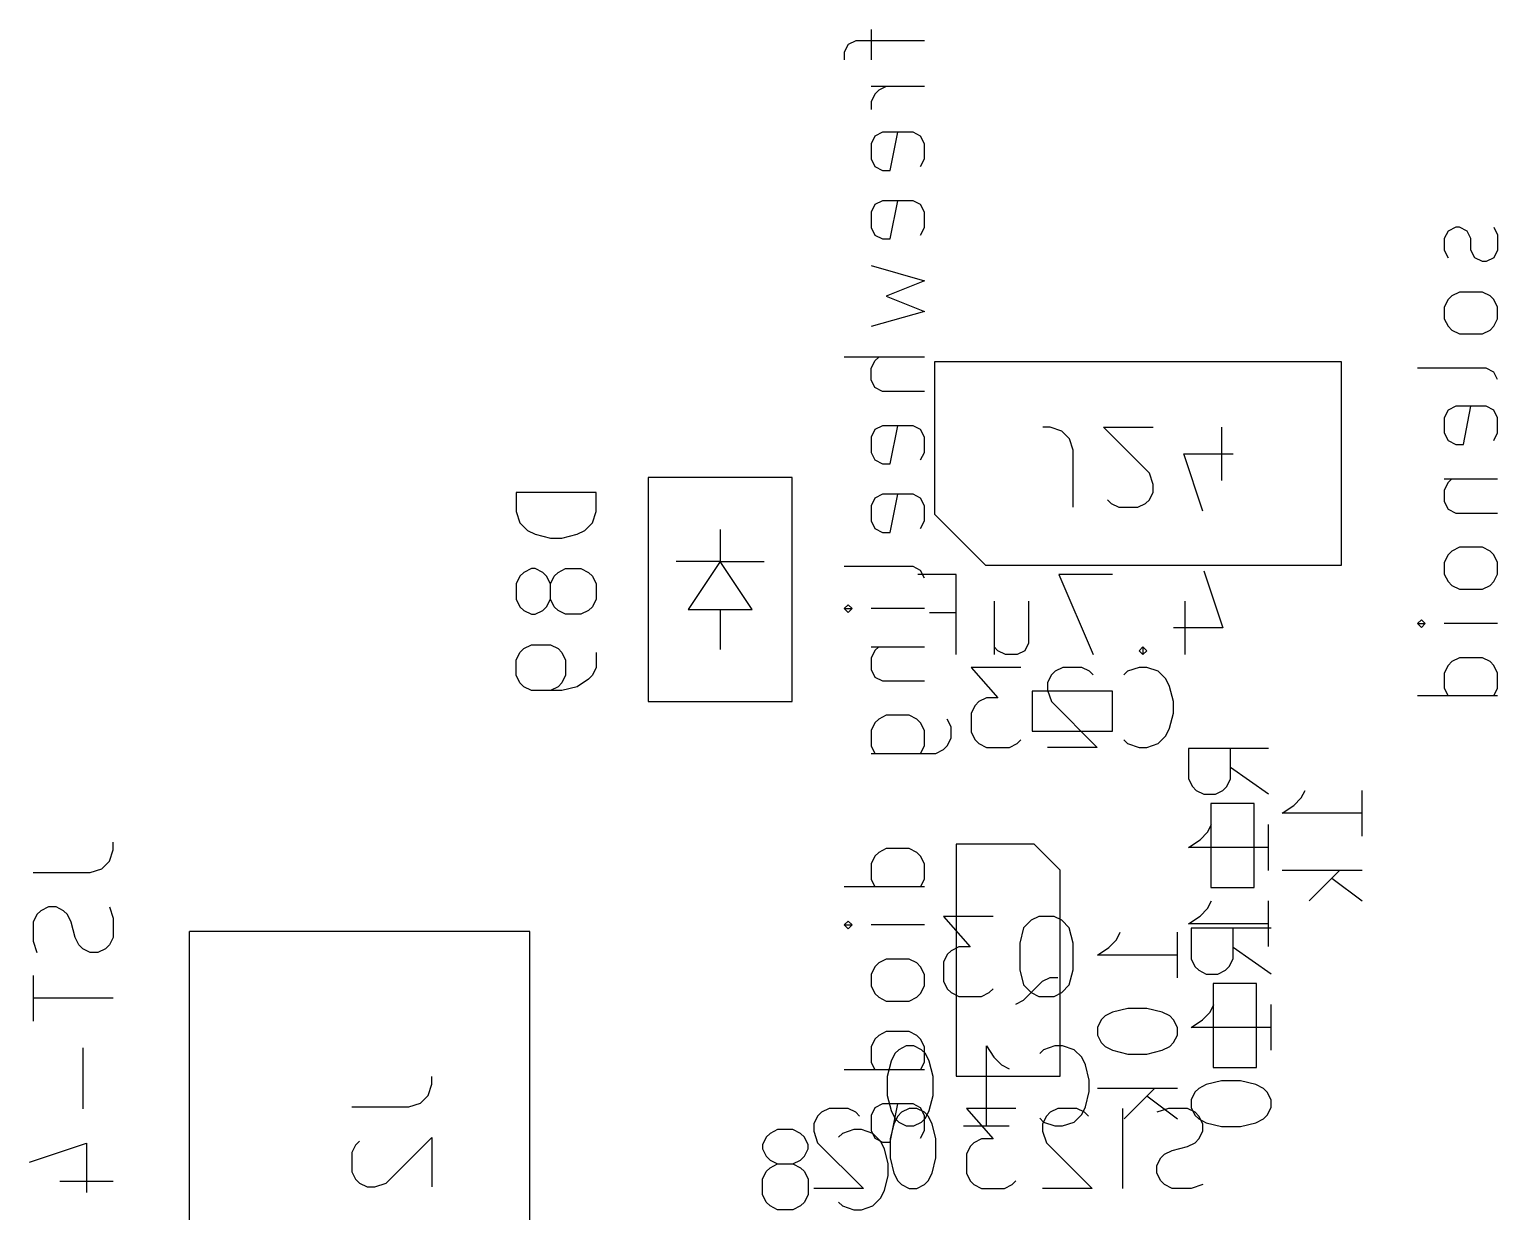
# Model space of a CAD drawing. Extents: x -23 to 352, y -104 to 38.
# Drawn here: x 227.37 to 245.71, y 23.03 to 37.8 of the extents above; entities that cross this region are included whole.
import ezdxf

# ---------------------------------------------------------------- set-up
doc = ezdxf.new("R2010")
doc.units = 0
doc.layers.add('BLACK', color=7, linetype='CONTINUOUS')

msp = doc.modelspace()

# ---------------------------------------------------------------- linework, layer by layer
at = {"layer": 'BLACK', "linetype": 'CONTINUOUS'}
for p, q in [((237.886, 37.8), (237.886, 37.419)), ((237.6, 37.6095), (237.552, 37.5143)), ((237.695, 37.6571), (237.6, 37.6095)), ((238.552, 37.6571), (237.695, 37.6571)), ((237.552, 37.5143), (237.552, 37.419)), ((238.552, 37.0857), (237.886, 37.0857)), ((238.076, 37.0857), (237.981, 37.0381)), ((237.933, 36.9905), (237.886, 36.8952)), ((237.886, 36.8952), (237.886, 36.8)), ((237.981, 37.0381), (237.933, 36.9905)), ((238.029, 36.5143), (237.933, 36.4667)), ((238.41, 36.5143), (238.029, 36.5143)), ((238.124, 36.0381), (238.219, 36.5143)), ((238.505, 36.4667), (238.41, 36.5143)), ((237.933, 36.4667), (237.886, 36.3714)), ((237.886, 36.3714), (237.886, 36.181)), ((238.552, 36.3714), (238.505, 36.4667)), ((238.552, 36.181), (238.552, 36.3714)), ((237.886, 36.181), (237.933, 36.0857)), ((238.505, 36.0857), (238.552, 36.181)), ((237.933, 36.0857), (238.029, 36.0381)), ((238.029, 36.0381), (238.124, 36.0381)), ((237.933, 35.6095), (237.886, 35.5143)), ((238.029, 35.6571), (237.933, 35.6095)), ((238.41, 35.6571), (238.029, 35.6571)), ((238.124, 35.181), (238.219, 35.6571)), ((238.505, 35.6095), (238.41, 35.6571)), ((238.552, 35.5143), (238.505, 35.6095)), ((237.886, 35.5143), (237.886, 35.3238)), ((238.552, 35.3238), (238.552, 35.5143)), ((237.886, 35.3238), (237.933, 35.2286)), ((237.933, 35.2286), (238.029, 35.181)), ((238.505, 35.2286), (238.552, 35.3238)), ((245.093, 35.2798), (245.046, 35.1845)), ((245.189, 35.3274), (245.093, 35.2798)), ((245.236, 35.3274), (245.189, 35.3274)), ((245.331, 35.2798), (245.236, 35.3274)), ((245.379, 35.1845), (245.331, 35.2798)), ((245.665, 35.3274), (245.712, 35.2321)), ((245.712, 35.2321), (245.712, 35.0417)), ((238.029, 35.181), (238.124, 35.181)), ((245.046, 35.1845), (245.046, 35.0417)), ((245.046, 35.0417), (245.093, 34.9464)), ((245.379, 35.0417), (245.379, 35.1845)), ((245.427, 34.9464), (245.379, 35.0417)), ((245.712, 35.0417), (245.665, 34.9464)), ((237.886, 34.8476), (238.552, 34.6571)), ((245.522, 34.8988), (245.427, 34.9464)), ((245.57, 34.8988), (245.522, 34.8988)), ((245.665, 34.9464), (245.57, 34.8988)), ((238.552, 34.6571), (238.076, 34.4667)), ((245.236, 34.5179), (245.141, 34.4702)), ((245.522, 34.5179), (245.236, 34.5179)), ((245.617, 34.4702), (245.522, 34.5179)), ((238.076, 34.4667), (238.552, 34.2762)), ((245.093, 34.4226), (245.046, 34.3274)), ((245.046, 34.3274), (245.046, 34.1845)), ((245.141, 34.4702), (245.093, 34.4226)), ((245.665, 34.4226), (245.617, 34.4702)), ((245.712, 34.3274), (245.665, 34.4226)), ((245.712, 34.1845), (245.712, 34.3274)), ((238.552, 34.2762), (237.886, 34.0857)), ((245.046, 34.1845), (245.093, 34.0893)), ((245.665, 34.0893), (245.712, 34.1845)), ((245.093, 34.0893), (245.141, 34.0417)), ((245.141, 34.0417), (245.236, 33.994)), ((245.236, 33.994), (245.522, 33.994)), ((245.522, 33.994), (245.617, 34.0417)), ((245.617, 34.0417), (245.665, 34.0893)), ((238.552, 33.7048), (237.552, 33.7048)), ((237.886, 33.5619), (237.933, 33.6571)), ((237.886, 33.419), (237.886, 33.5619)), ((237.933, 33.6571), (237.981, 33.7048)), ((243.76, 33.645), (238.68, 33.645)), ((238.68, 33.645), (238.68, 31.74)), ((243.76, 31.105), (243.76, 33.645)), ((245.57, 33.5655), (244.712, 33.5655)), ((245.665, 33.5179), (245.57, 33.5655)), ((237.933, 33.3238), (237.886, 33.419)), ((245.712, 33.4226), (245.665, 33.5179)), ((238.029, 33.2762), (237.933, 33.3238)), ((238.552, 33.2762), (238.029, 33.2762)), ((245.093, 33.0417), (245.046, 32.9464)), ((245.189, 33.0893), (245.093, 33.0417)), ((245.57, 33.0893), (245.189, 33.0893)), ((245.284, 32.6131), (245.379, 33.0893)), ((245.665, 33.0417), (245.57, 33.0893)), ((245.712, 32.9464), (245.665, 33.0417)), ((238.029, 32.8476), (237.933, 32.8)), ((238.41, 32.8476), (238.029, 32.8476)), ((238.124, 32.3714), (238.219, 32.8476)), ((238.505, 32.8), (238.41, 32.8476)), ((240.125, 32.8274), (240.03, 32.8274)), ((240.268, 32.7798), (240.125, 32.8274)), ((241.363, 32.256), (240.791, 32.8274)), ((240.791, 32.8274), (241.41, 32.8274)), ((242.268, 32.1607), (242.268, 32.8274)), ((245.046, 32.9464), (245.046, 32.756)), ((245.712, 32.756), (245.712, 32.9464)), ((237.933, 32.8), (237.886, 32.7048)), ((237.886, 32.7048), (237.886, 32.5143)), ((238.552, 32.7048), (238.505, 32.8)), ((238.552, 32.5143), (238.552, 32.7048)), ((240.363, 32.6845), (240.268, 32.7798)), ((240.41, 32.5417), (240.363, 32.6845)), ((245.046, 32.756), (245.093, 32.6607)), ((245.093, 32.6607), (245.189, 32.6131)), ((245.665, 32.6607), (245.712, 32.756)), ((237.886, 32.5143), (237.933, 32.419)), ((238.505, 32.419), (238.552, 32.5143)), ((240.41, 31.8274), (240.41, 32.5417)), ((242.03, 31.7798), (241.791, 32.494)), ((241.791, 32.494), (242.41, 32.494)), ((245.189, 32.6131), (245.284, 32.6131)), ((237.933, 32.419), (238.029, 32.3714)), ((238.029, 32.3714), (238.124, 32.3714)), ((235.1, 32.2), (235.1, 29.4)), ((236.9, 32.2), (235.1, 32.2)), ((236.9, 29.4), (236.9, 32.2)), ((241.41, 32.1131), (241.363, 32.256)), ((241.41, 32.0179), (241.41, 32.1131)), ((245.046, 32.1845), (245.712, 32.1845)), ((245.093, 32.1369), (245.046, 32.0417)), ((245.141, 32.1845), (245.093, 32.1369)), ((234.452, 32.0143), (233.452, 32.0143)), ((233.452, 32.0143), (233.452, 31.7762)), ((234.452, 31.7762), (234.452, 32.0143)), ((237.933, 31.9429), (237.886, 31.8476)), ((238.029, 31.9905), (237.933, 31.9429)), ((238.41, 31.9905), (238.029, 31.9905)), ((238.124, 31.5143), (238.219, 31.9905)), ((238.505, 31.9429), (238.41, 31.9905)), ((238.552, 31.8476), (238.505, 31.9429)), ((240.839, 31.9226), (240.887, 31.875)), ((241.315, 31.875), (241.363, 31.9226)), ((241.363, 31.9226), (241.41, 32.0179)), ((245.046, 32.0417), (245.046, 31.8988)), ((233.452, 31.7762), (233.5, 31.6333)), ((234.405, 31.6333), (234.452, 31.7762)), ((237.886, 31.8476), (237.886, 31.6571)), ((238.552, 31.6571), (238.552, 31.8476)), ((238.68, 31.74), (239.315, 31.105)), ((240.887, 31.875), (240.982, 31.8274)), ((240.982, 31.8274), (241.22, 31.8274)), ((241.22, 31.8274), (241.315, 31.875)), ((245.046, 31.8988), (245.093, 31.8036)), ((245.093, 31.8036), (245.189, 31.756)), ((245.189, 31.756), (245.712, 31.756)), ((233.5, 31.6333), (233.595, 31.5381)), ((234.31, 31.5381), (234.405, 31.6333)), ((236, 31.55), (236, 31.15)), ((237.886, 31.6571), (237.933, 31.5619)), ((237.933, 31.5619), (238.029, 31.5143)), ((238.505, 31.5619), (238.552, 31.6571)), ((233.595, 31.5381), (233.69, 31.4905)), ((233.69, 31.4905), (233.881, 31.4429)), ((233.881, 31.4429), (234.024, 31.4429)), ((234.024, 31.4429), (234.214, 31.4905)), ((234.214, 31.4905), (234.31, 31.5381)), ((238.029, 31.5143), (238.124, 31.5143)), ((245.093, 31.2321), (245.046, 31.1369)), ((245.141, 31.2798), (245.093, 31.2321)), ((245.236, 31.3274), (245.141, 31.2798)), ((245.522, 31.3274), (245.236, 31.3274)), ((245.617, 31.2798), (245.522, 31.3274)), ((245.665, 31.2321), (245.617, 31.2798)), ((245.712, 31.1369), (245.665, 31.2321)), ((233.548, 31.0143), (233.5, 30.9667)), ((233.643, 31.0619), (233.548, 31.0143)), ((233.69, 31.0619), (233.643, 31.0619)), ((233.786, 31.0143), (233.69, 31.0619)), ((233.833, 30.9667), (233.786, 31.0143)), ((233.929, 30.9667), (233.976, 31.0143)), ((233.976, 31.0143), (234.071, 31.0619)), ((234.071, 31.0619), (234.262, 31.0619)), ((234.262, 31.0619), (234.357, 31.0143)), ((234.357, 31.0143), (234.405, 30.9667)), ((236, 31.15), (235.45, 31.15)), ((236, 31.15), (235.6, 30.55)), ((236.4, 30.55), (236, 31.15)), ((236, 31.15), (236.55, 31.15)), ((238.41, 31.0857), (237.552, 31.0857)), ((238.505, 31.0381), (238.41, 31.0857)), ((238.552, 30.9429), (238.505, 31.0381)), ((239.315, 31.105), (243.76, 31.105)), ((242.043, 31.0352), (242.281, 30.321)), ((245.046, 31.1369), (245.046, 30.994)), ((245.046, 30.994), (245.093, 30.8988)), ((245.665, 30.8988), (245.712, 30.994)), ((245.712, 30.994), (245.712, 31.1369)), ((233.5, 30.9667), (233.452, 30.8714)), ((233.452, 30.8714), (233.452, 30.681)), ((233.881, 30.8714), (233.833, 30.9667)), ((233.881, 30.8714), (233.929, 30.9667)), ((233.881, 30.681), (233.881, 30.8714)), ((234.405, 30.9667), (234.452, 30.8714)), ((234.452, 30.8714), (234.452, 30.681)), ((238.948, 30.9876), (238.471, 30.9876)), ((238.948, 29.9876), (238.948, 30.9876)), ((240.9, 30.9876), (240.233, 30.9876)), ((240.233, 30.9876), (240.662, 29.9876)), ((245.093, 30.8988), (245.141, 30.8512)), ((245.141, 30.8512), (245.236, 30.8036)), ((245.522, 30.8036), (245.617, 30.8512)), ((245.617, 30.8512), (245.665, 30.8988)), ((233.452, 30.681), (233.5, 30.5857)), ((233.833, 30.5857), (233.881, 30.681)), ((233.929, 30.5857), (233.881, 30.681)), ((234.452, 30.681), (234.405, 30.5857)), ((239.424, 30.6543), (239.424, 29.9876)), ((239.852, 30.6543), (239.852, 30.1305)), ((241.805, 30.6543), (241.805, 29.9876)), ((245.236, 30.8036), (245.522, 30.8036)), ((233.5, 30.5857), (233.548, 30.5381)), ((233.548, 30.5381), (233.643, 30.4905)), ((233.643, 30.4905), (233.69, 30.4905)), ((233.69, 30.4905), (233.786, 30.5381)), ((233.786, 30.5381), (233.833, 30.5857)), ((233.976, 30.5381), (233.929, 30.5857)), ((234.071, 30.4905), (233.976, 30.5381)), ((234.262, 30.4905), (234.071, 30.4905)), ((234.357, 30.5381), (234.262, 30.4905)), ((234.405, 30.5857), (234.357, 30.5381)), ((235.6, 30.55), (236.4, 30.55)), ((236, 30.55), (236, 30.05)), ((237.552, 30.5619), (237.6, 30.6095)), ((237.6, 30.5143), (237.552, 30.5619)), ((237.552, 30.5619), (237.648, 30.5619)), ((237.6, 30.6095), (237.648, 30.5619)), ((237.648, 30.5619), (237.6, 30.5143)), ((238.552, 30.5619), (237.886, 30.5619)), ((238.614, 30.5114), (238.948, 30.5114)), ((242.281, 30.321), (241.662, 30.321)), ((244.712, 30.375), (244.76, 30.4226)), ((244.76, 30.3274), (244.712, 30.375)), ((244.712, 30.375), (244.808, 30.375)), ((244.76, 30.4226), (244.808, 30.375)), ((244.808, 30.375), (244.76, 30.3274)), ((245.712, 30.375), (245.046, 30.375)), ((233.548, 30.0619), (233.643, 30.1095)), ((233.643, 30.1095), (233.881, 30.1095)), ((233.881, 30.1095), (233.976, 30.0619)), ((237.886, 30.0857), (238.552, 30.0857)), ((237.981, 30.0857), (237.933, 30.0381)), ((239.471, 30.0352), (239.424, 30.0829)), ((239.852, 30.1305), (239.805, 30.0352)), ((241.281, 30.0829), (241.233, 30.0352)), ((241.329, 30.0352), (241.281, 30.0829)), ((241.281, 30.0829), (241.281, 29.9876)), ((233.452, 29.919), (233.5, 30.0143)), ((233.452, 29.7286), (233.452, 29.919)), ((233.5, 30.0143), (233.548, 30.0619)), ((233.976, 30.0619), (234.024, 30.0143)), ((234.024, 30.0143), (234.071, 29.919)), ((234.071, 29.919), (234.071, 29.7286)), ((234.452, 30.0143), (234.452, 29.8238)), ((237.933, 30.0381), (237.886, 29.9429)), ((237.886, 29.9429), (237.886, 29.8)), ((239.567, 29.9876), (239.471, 30.0352)), ((239.71, 29.9876), (239.567, 29.9876)), ((239.805, 30.0352), (239.71, 29.9876)), ((241.233, 30.0352), (241.281, 29.9876)), ((241.281, 29.9876), (241.329, 30.0352)), ((245.141, 29.8988), (245.093, 29.8512)), ((245.236, 29.9464), (245.141, 29.8988)), ((245.522, 29.9464), (245.236, 29.9464)), ((245.617, 29.8988), (245.522, 29.9464)), ((245.665, 29.8512), (245.617, 29.8988)), ((233.5, 29.6333), (233.452, 29.7286)), ((234.071, 29.7286), (234.024, 29.6333)), ((234.405, 29.7286), (234.357, 29.681)), ((234.452, 29.8238), (234.405, 29.7286)), ((237.886, 29.8), (237.933, 29.7048)), ((239.757, 29.8276), (239.138, 29.8276)), ((239.138, 29.8276), (239.471, 29.4467)), ((240.138, 29.7324), (240.09, 29.6371)), ((240.186, 29.78), (240.138, 29.7324)), ((240.281, 29.8276), (240.186, 29.78)), ((240.519, 29.8276), (240.281, 29.8276)), ((240.614, 29.78), (240.519, 29.8276)), ((240.662, 29.7324), (240.614, 29.78)), ((241.09, 29.78), (241.043, 29.7324)), ((241.233, 29.8276), (241.09, 29.78)), ((241.329, 29.8276), (241.233, 29.8276)), ((241.471, 29.78), (241.329, 29.8276)), ((241.567, 29.6848), (241.471, 29.78)), ((245.093, 29.8512), (245.046, 29.756)), ((245.046, 29.756), (245.046, 29.5655)), ((245.712, 29.756), (245.665, 29.8512)), ((245.712, 29.5655), (245.712, 29.756)), ((233.548, 29.5857), (233.5, 29.6333)), ((233.643, 29.5381), (233.548, 29.5857)), ((234.024, 29.5381), (233.643, 29.5381)), ((233.976, 29.5857), (233.881, 29.5381)), ((234.024, 29.6333), (233.976, 29.5857)), ((234.214, 29.5857), (234.024, 29.5381)), ((234.357, 29.681), (234.214, 29.5857)), ((237.933, 29.7048), (238.029, 29.6571)), ((238.029, 29.6571), (238.552, 29.6571)), ((239.9, 29.53), (239.9, 29.03)), ((240.9, 29.53), (239.9, 29.53)), ((240.09, 29.6371), (240.09, 29.5419)), ((240.09, 29.5419), (240.138, 29.399)), ((240.9, 29.03), (240.9, 29.53)), ((241.614, 29.5895), (241.567, 29.6848)), ((241.662, 29.399), (241.614, 29.5895)), ((245.046, 29.5655), (245.093, 29.4702)), ((245.665, 29.4702), (245.712, 29.5655)), ((235.1, 29.4), (236.9, 29.4)), ((239.186, 29.3514), (239.138, 29.2562)), ((239.233, 29.399), (239.186, 29.3514)), ((239.329, 29.4467), (239.233, 29.399)), ((239.471, 29.4467), (239.329, 29.4467)), ((240.138, 29.399), (240.71, 28.8276)), ((241.662, 29.2562), (241.662, 29.399)), ((245.712, 29.4702), (244.712, 29.4702)), ((237.981, 29.181), (237.933, 29.1333)), ((238.076, 29.2286), (237.981, 29.181)), ((238.362, 29.2286), (238.076, 29.2286)), ((238.457, 29.181), (238.362, 29.2286)), ((238.505, 29.1333), (238.457, 29.181)), ((238.886, 29.0857), (238.838, 29.181)), ((239.138, 29.2562), (239.138, 29.0181)), ((241.614, 29.0657), (241.662, 29.2562)), ((237.933, 29.1333), (237.886, 29.0381)), ((237.886, 29.0381), (237.886, 28.8476)), ((238.552, 29.0381), (238.505, 29.1333)), ((238.552, 28.8476), (238.552, 29.0381)), ((238.886, 28.9429), (238.886, 29.0857)), ((239.138, 29.0181), (239.186, 28.9229)), ((239.9, 29.03), (240.9, 29.03)), ((241.567, 28.9705), (241.614, 29.0657)), ((237.886, 28.8476), (237.933, 28.7524)), ((238.505, 28.7524), (238.552, 28.8476)), ((238.695, 28.7524), (238.79, 28.8)), ((238.79, 28.8), (238.838, 28.8476)), ((238.838, 28.8476), (238.886, 28.9429)), ((239.186, 28.9229), (239.233, 28.8752)), ((239.233, 28.8752), (239.329, 28.8276)), ((239.329, 28.8276), (239.614, 28.8276)), ((239.614, 28.8276), (239.71, 28.8752)), ((239.71, 28.8752), (239.757, 28.9229)), ((240.71, 28.8276), (240.09, 28.8276)), ((241.043, 28.9229), (241.09, 28.8752)), ((241.09, 28.8752), (241.233, 28.8276)), ((241.233, 28.8276), (241.329, 28.8276)), ((241.329, 28.8276), (241.471, 28.8752)), ((241.471, 28.8752), (241.567, 28.9705)), ((242.852, 28.8143), (241.852, 28.8143)), ((241.852, 28.8143), (241.852, 28.4333)), ((242.376, 28.4333), (242.376, 28.8143)), ((237.886, 28.7524), (238.695, 28.7524)), ((241.852, 28.4333), (241.9, 28.3381)), ((242.329, 28.3381), (242.376, 28.4333)), ((242.852, 28.2429), (242.376, 28.5762)), ((241.9, 28.3381), (241.948, 28.2905)), ((241.948, 28.2905), (242.043, 28.2429)), ((242.043, 28.2429), (242.186, 28.2429)), ((242.186, 28.2429), (242.281, 28.2905)), ((242.281, 28.2905), (242.329, 28.3381)), ((243.26, 28.1952), (243.308, 28.2905)), ((244.022, 27.719), (244.022, 28.2905)), ((242.67, 28.125), (242.13, 28.125)), ((242.13, 28.125), (242.13, 27.075)), ((242.67, 27.075), (242.67, 28.125)), ((243.022, 28.0048), (243.165, 28.1)), ((243.165, 28.1), (243.26, 28.1952)), ((244.022, 28.0048), (243.022, 28.0048)), ((241.995, 27.6714), (242.09, 27.7667)), ((242.09, 27.7667), (242.138, 27.8619)), ((242.852, 27.2905), (242.852, 27.8619)), ((228.373, 27.406), (228.42, 27.5488)), ((228.42, 27.5488), (228.42, 27.644)), ((237.981, 27.5143), (237.933, 27.4667)), ((238.076, 27.5619), (237.981, 27.5143)), ((238.362, 27.5619), (238.076, 27.5619)), ((238.457, 27.5143), (238.362, 27.5619)), ((238.505, 27.4667), (238.457, 27.5143)), ((238.95, 27.6179), (238.95, 24.7179)), ((239.925, 27.6179), (238.95, 27.6179)), ((240.25, 27.2929), (239.925, 27.6179)), ((241.852, 27.5762), (241.995, 27.6714)), ((242.852, 27.5762), (241.852, 27.5762)), ((228.277, 27.3107), (228.373, 27.406)), ((237.933, 27.4667), (237.886, 27.3714)), ((237.886, 27.3714), (237.886, 27.181)), ((238.552, 27.3714), (238.505, 27.4667)), ((238.552, 27.181), (238.552, 27.3714)), ((227.42, 27.2631), (228.134, 27.2631)), ((228.134, 27.2631), (228.277, 27.3107)), ((237.886, 27.181), (237.933, 27.0857)), ((238.505, 27.0857), (238.552, 27.181)), ((240.25, 24.7179), (240.25, 27.2929)), ((244.022, 27.2905), (243.022, 27.2905)), ((243.356, 26.9095), (243.737, 27.2905)), ((243.641, 27.1952), (244.022, 26.9095)), ((238.552, 27.0857), (237.552, 27.0857)), ((242.13, 27.075), (242.67, 27.075)), ((227.515, 26.7869), (227.468, 26.7393)), ((227.611, 26.8345), (227.515, 26.7869)), ((227.706, 26.8345), (227.611, 26.8345)), ((227.801, 26.7869), (227.706, 26.8345)), ((227.849, 26.7393), (227.801, 26.7869)), ((228.373, 26.8345), (228.42, 26.6917)), ((241.995, 26.719), (242.09, 26.8143)), ((242.09, 26.8143), (242.138, 26.9095)), ((242.852, 26.3381), (242.852, 26.9095)), ((227.468, 26.7393), (227.42, 26.644)), ((227.42, 26.644), (227.42, 26.406)), ((227.896, 26.644), (227.849, 26.7393)), ((227.944, 26.4536), (227.896, 26.644)), ((228.42, 26.6917), (228.42, 26.4536)), ((237.552, 26.6095), (237.6, 26.6571)), ((237.6, 26.5619), (237.552, 26.6095)), ((237.552, 26.6095), (237.648, 26.6095)), ((237.6, 26.6571), (237.648, 26.6095)), ((237.648, 26.6095), (237.6, 26.5619)), ((238.552, 26.6095), (237.886, 26.6095)), ((239.41, 26.7155), (238.79, 26.7155)), ((238.79, 26.7155), (239.124, 26.3346)), ((239.886, 26.6679), (239.79, 26.5727)), ((239.981, 26.7155), (239.886, 26.6679)), ((240.171, 26.7155), (239.981, 26.7155)), ((240.267, 26.6679), (240.171, 26.7155)), ((240.362, 26.5727), (240.267, 26.6679)), ((241.852, 26.6238), (241.995, 26.719)), ((242.852, 26.6238), (241.852, 26.6238)), ((227.992, 26.3583), (227.944, 26.4536)), ((228.42, 26.4536), (228.373, 26.3583)), ((229.373, 20.525), (229.373, 26.525)), ((233.623, 26.525), (229.373, 26.525)), ((233.623, 20.525), (233.623, 26.525)), ((239.79, 26.5727), (239.743, 26.3822)), ((240.41, 26.3822), (240.362, 26.5727)), ((240.856, 26.3282), (240.951, 26.4235)), ((240.951, 26.4235), (240.999, 26.5187)), ((241.713, 25.9473), (241.713, 26.5187)), ((242.883, 26.5663), (241.883, 26.5663)), ((241.883, 26.5663), (241.883, 26.1854)), ((242.407, 26.1854), (242.407, 26.5663)), ((227.42, 26.406), (227.468, 26.2631)), ((228.039, 26.3107), (227.992, 26.3583)), ((228.134, 26.2631), (228.039, 26.3107)), ((228.23, 26.2631), (228.134, 26.2631)), ((228.325, 26.3107), (228.23, 26.2631)), ((228.373, 26.3583), (228.325, 26.3107)), ((238.838, 26.2393), (238.79, 26.1441)), ((238.886, 26.287), (238.838, 26.2393)), ((238.981, 26.3346), (238.886, 26.287)), ((239.124, 26.3346), (238.981, 26.3346)), ((239.743, 26.3822), (239.743, 26.0489)), ((240.41, 26.0489), (240.41, 26.3822)), ((240.713, 26.233), (240.856, 26.3282)), ((241.713, 26.233), (240.713, 26.233)), ((242.883, 25.9949), (242.407, 26.3282)), ((237.933, 26.0857), (237.886, 25.9905)), ((237.981, 26.1333), (237.933, 26.0857)), ((238.076, 26.181), (237.981, 26.1333)), ((238.362, 26.181), (238.076, 26.181)), ((238.457, 26.1333), (238.362, 26.181)), ((238.505, 26.0857), (238.457, 26.1333)), ((238.552, 25.9905), (238.505, 26.0857)), ((238.79, 26.1441), (238.79, 25.906)), ((239.743, 26.0489), (239.79, 25.8584)), ((240.362, 25.8584), (240.41, 26.0489)), ((241.883, 26.1854), (241.93, 26.0901)), ((241.93, 26.0901), (241.978, 26.0425)), ((241.978, 26.0425), (242.073, 25.9949)), ((242.216, 25.9949), (242.311, 26.0425)), ((242.311, 26.0425), (242.359, 26.0901)), ((242.359, 26.0901), (242.407, 26.1854)), ((227.42, 25.9774), (227.42, 25.406)), ((237.886, 25.9905), (237.886, 25.8476)), ((238.552, 25.8476), (238.552, 25.9905)), ((238.79, 25.906), (238.838, 25.8108)), ((239.79, 25.8584), (239.886, 25.7632)), ((239.886, 25.7632), (240.029, 25.906)), ((240.029, 25.906), (240.124, 25.9536)), ((240.124, 25.9536), (240.219, 25.9536)), ((240.267, 25.7632), (240.362, 25.8584)), ((242.073, 25.9949), (242.216, 25.9949)), ((242.16, 25.8771), (242.16, 24.8271)), ((242.7, 25.8771), (242.16, 25.8771)), ((242.7, 24.8271), (242.7, 25.8771)), ((228.42, 25.6917), (227.42, 25.6917)), ((237.886, 25.8476), (237.933, 25.7524)), ((237.933, 25.7524), (237.981, 25.7048)), ((237.981, 25.7048), (238.076, 25.6571)), ((238.362, 25.6571), (238.457, 25.7048)), ((238.457, 25.7048), (238.505, 25.7524)), ((238.505, 25.7524), (238.552, 25.8476)), ((238.838, 25.8108), (238.886, 25.7632)), ((238.886, 25.7632), (238.981, 25.7155)), ((238.981, 25.7155), (239.267, 25.7155)), ((239.267, 25.7155), (239.362, 25.7632)), ((239.362, 25.7632), (239.41, 25.8108)), ((239.79, 25.6679), (239.886, 25.7632)), ((239.886, 25.7632), (239.981, 25.7155)), ((239.981, 25.7155), (240.171, 25.7155)), ((240.171, 25.7155), (240.267, 25.7632)), ((238.076, 25.6571), (238.362, 25.6571)), ((239.695, 25.6203), (239.79, 25.6679)), ((240.903, 25.5187), (240.808, 25.4711)), ((241.094, 25.5663), (240.903, 25.5187)), ((241.332, 25.5663), (241.094, 25.5663)), ((241.522, 25.5187), (241.332, 25.5663)), ((241.618, 25.4711), (241.522, 25.5187)), ((242.026, 25.4235), (242.121, 25.5187)), ((242.121, 25.5187), (242.169, 25.614)), ((242.883, 25.0425), (242.883, 25.614)), ((240.76, 25.4235), (240.713, 25.3282)), ((240.713, 25.3282), (240.713, 25.233)), ((240.808, 25.4711), (240.76, 25.4235)), ((241.665, 25.4235), (241.618, 25.4711)), ((241.713, 25.3282), (241.665, 25.4235)), ((241.713, 25.233), (241.713, 25.3282)), ((241.883, 25.3282), (242.026, 25.4235)), ((242.883, 25.3282), (241.883, 25.3282)), ((237.933, 25.181), (237.886, 25.0857)), ((237.981, 25.2286), (237.933, 25.181)), ((238.076, 25.2762), (237.981, 25.2286)), ((238.362, 25.2762), (238.076, 25.2762)), ((238.457, 25.2286), (238.362, 25.2762)), ((238.505, 25.181), (238.457, 25.2286)), ((238.552, 25.0857), (238.505, 25.181)), ((240.713, 25.233), (240.76, 25.1378)), ((240.76, 25.1378), (240.808, 25.0901)), ((241.618, 25.0901), (241.665, 25.1378)), ((241.665, 25.1378), (241.713, 25.233)), ((228.039, 25.0726), (228.039, 24.3107)), ((237.886, 25.0857), (237.886, 24.8952)), ((238.183, 25.0024), (238.136, 24.9071)), ((238.231, 25.05), (238.183, 25.0024)), ((238.326, 25.0976), (238.231, 25.05)), ((238.421, 25.0976), (238.326, 25.0976)), ((238.517, 25.05), (238.421, 25.0976)), ((238.564, 25.0024), (238.517, 25.05)), ((238.552, 24.8952), (238.552, 25.0857)), ((238.612, 24.9071), (238.564, 25.0024)), ((239.326, 24.0976), (239.326, 25.0976)), ((239.326, 25.0976), (239.421, 24.9548)), ((239.421, 24.9548), (239.517, 24.8595)), ((240.04, 25.05), (239.993, 25.0024)), ((240.183, 25.0976), (240.04, 25.05)), ((240.279, 25.0976), (240.183, 25.0976)), ((240.421, 25.05), (240.279, 25.0976)), ((240.517, 24.9548), (240.421, 25.05)), ((240.564, 24.8595), (240.517, 24.9548)), ((240.808, 25.0901), (240.903, 25.0425)), ((240.903, 25.0425), (241.094, 24.9949)), ((241.094, 24.9949), (241.332, 24.9949)), ((241.332, 24.9949), (241.522, 25.0425)), ((241.522, 25.0425), (241.618, 25.0901)), ((238.552, 24.8), (237.552, 24.8)), ((237.886, 24.8952), (237.933, 24.8)), ((238.136, 24.9071), (238.088, 24.7167)), ((238.505, 24.8), (238.552, 24.8952)), ((238.66, 24.7167), (238.612, 24.9071)), ((239.517, 24.8595), (239.612, 24.8119)), ((240.612, 24.669), (240.564, 24.8595)), ((242.16, 24.8271), (242.7, 24.8271)), ((232.353, 24.4774), (232.4, 24.6202)), ((232.4, 24.6202), (232.4, 24.7155)), ((238.088, 24.7167), (238.088, 24.4786)), ((238.66, 24.4786), (238.66, 24.7167)), ((238.95, 24.7179), (240.25, 24.7179)), ((240.612, 24.5262), (240.612, 24.669)), ((242.073, 24.614), (241.978, 24.5663)), ((242.264, 24.6616), (242.073, 24.614)), ((242.502, 24.6616), (242.264, 24.6616)), ((242.692, 24.614), (242.502, 24.6616)), ((242.788, 24.5663), (242.692, 24.614)), ((232.257, 24.3821), (232.353, 24.4774)), ((238.088, 24.4786), (238.136, 24.2881)), ((238.612, 24.2881), (238.66, 24.4786)), ((240.564, 24.3357), (240.612, 24.5262)), ((241.713, 24.5663), (240.713, 24.5663)), ((241.046, 24.1854), (241.427, 24.5663)), ((241.332, 24.4711), (241.713, 24.1854)), ((241.93, 24.5187), (241.883, 24.4235)), ((241.883, 24.4235), (241.883, 24.3282)), ((241.978, 24.5663), (241.93, 24.5187)), ((242.835, 24.5187), (242.788, 24.5663)), ((242.883, 24.4235), (242.835, 24.5187)), ((242.883, 24.3282), (242.883, 24.4235)), ((231.4, 24.3345), (232.114, 24.3345)), ((232.114, 24.3345), (232.257, 24.3821)), ((237.219, 24.2203), (237.171, 24.1251)), ((237.267, 24.2679), (237.219, 24.2203)), ((237.362, 24.3155), (237.267, 24.2679)), ((237.6, 24.3155), (237.362, 24.3155)), ((237.695, 24.2679), (237.6, 24.3155)), ((237.743, 24.2203), (237.695, 24.2679)), ((237.933, 24.3238), (237.886, 24.2286)), ((237.886, 24.2286), (237.886, 24.0381)), ((238.029, 24.3714), (237.933, 24.3238)), ((238.41, 24.3714), (238.029, 24.3714)), ((238.124, 23.8952), (238.219, 24.3714)), ((238.136, 24.2881), (238.183, 24.1929)), ((238.219, 24.2203), (238.171, 24.1251)), ((238.267, 24.2679), (238.219, 24.2203)), ((238.362, 24.3155), (238.267, 24.2679)), ((238.457, 24.3155), (238.362, 24.3155)), ((238.505, 24.3238), (238.41, 24.3714)), ((238.552, 24.2679), (238.457, 24.3155)), ((238.552, 24.2286), (238.505, 24.3238)), ((238.6, 24.2203), (238.552, 24.2679)), ((238.552, 24.0381), (238.552, 24.2286)), ((238.564, 24.1929), (238.612, 24.2881)), ((238.648, 24.1251), (238.6, 24.2203)), ((239.695, 24.3155), (239.076, 24.3155)), ((239.076, 24.3155), (239.41, 23.9346)), ((240.076, 24.2203), (240.029, 24.1251)), ((240.124, 24.2679), (240.076, 24.2203)), ((240.219, 24.3155), (240.124, 24.2679)), ((240.457, 24.3155), (240.219, 24.3155)), ((240.421, 24.1452), (240.517, 24.2405)), ((240.552, 24.2679), (240.457, 24.3155)), ((240.517, 24.2405), (240.564, 24.3357)), ((240.6, 24.2203), (240.552, 24.2679)), ((241.029, 23.3155), (241.029, 24.3155)), ((241.6, 24.3155), (241.457, 24.2679)), ((241.838, 24.3155), (241.6, 24.3155)), ((241.933, 24.2679), (241.838, 24.3155)), ((241.883, 24.3282), (241.93, 24.233)), ((241.93, 24.233), (241.978, 24.1854)), ((241.981, 24.2203), (241.933, 24.2679)), ((242.029, 24.1251), (241.981, 24.2203)), ((242.788, 24.1854), (242.835, 24.233)), ((242.835, 24.233), (242.883, 24.3282)), ((236.719, 24.0506), (236.624, 24.003)), ((236.91, 24.0506), (236.719, 24.0506)), ((237.005, 24.003), (236.91, 24.0506)), ((237.171, 24.1251), (237.171, 24.0298)), ((237.171, 24.0298), (237.219, 23.887)), ((237.672, 24.0506), (237.529, 24.003)), ((237.767, 24.0506), (237.672, 24.0506)), ((237.91, 24.003), (237.767, 24.0506)), ((237.886, 24.0381), (237.933, 23.9429)), ((238.171, 24.1251), (238.124, 23.9346)), ((238.183, 24.1929), (238.231, 24.1452)), ((238.231, 24.1452), (238.326, 24.0976)), ((238.326, 24.0976), (238.421, 24.0976)), ((238.421, 24.0976), (238.517, 24.1452)), ((238.505, 23.9429), (238.552, 24.0381)), ((238.517, 24.1452), (238.564, 24.1929)), ((238.695, 23.9346), (238.648, 24.1251)), ((239.04, 24.0976), (239.612, 24.0976)), ((239.993, 24.1929), (240.04, 24.1452)), ((240.029, 24.1251), (240.029, 24.0298)), ((240.029, 24.0298), (240.076, 23.887)), ((240.04, 24.1452), (240.183, 24.0976)), ((240.183, 24.0976), (240.279, 24.0976)), ((240.279, 24.0976), (240.421, 24.1452)), ((241.978, 24.1854), (242.073, 24.1378)), ((241.981, 23.9346), (242.029, 24.0298)), ((242.029, 24.0298), (242.029, 24.1251)), ((242.073, 24.1378), (242.264, 24.0901)), ((242.264, 24.0901), (242.502, 24.0901)), ((242.502, 24.0901), (242.692, 24.1378)), ((242.692, 24.1378), (242.788, 24.1854)), ((227.373, 23.644), (228.087, 23.8821)), ((228.087, 23.8821), (228.087, 23.2631)), ((231.448, 23.8583), (231.4, 23.7631)), ((231.495, 23.906), (231.448, 23.8583)), ((231.829, 23.3821), (232.4, 23.9536)), ((232.4, 23.9536), (232.4, 23.3345)), ((236.576, 23.9554), (236.529, 23.8601)), ((236.529, 23.8601), (236.529, 23.8125)), ((236.624, 24.003), (236.576, 23.9554)), ((237.053, 23.9554), (237.005, 24.003)), ((237.1, 23.8601), (237.053, 23.9554)), ((237.1, 23.8125), (237.1, 23.8601)), ((237.219, 23.887), (237.79, 23.3155)), ((237.529, 24.003), (237.481, 23.9554)), ((238.005, 23.9078), (237.91, 24.003)), ((237.933, 23.9429), (238.029, 23.8952)), ((238.053, 23.8125), (238.005, 23.9078)), ((238.029, 23.8952), (238.124, 23.8952)), ((238.124, 23.9346), (238.124, 23.6965)), ((238.695, 23.6965), (238.695, 23.9346)), ((239.171, 23.887), (239.124, 23.8393)), ((239.267, 23.9346), (239.171, 23.887)), ((239.41, 23.9346), (239.267, 23.9346)), ((240.076, 23.887), (240.648, 23.3155)), ((241.838, 23.8393), (241.933, 23.887)), ((241.933, 23.887), (241.981, 23.9346)), ((231.4, 23.7631), (231.4, 23.525)), ((236.529, 23.8125), (236.576, 23.7173)), ((236.576, 23.7173), (236.624, 23.6697)), ((236.624, 23.6697), (236.719, 23.622)), ((236.91, 23.622), (237.005, 23.6697)), ((237.005, 23.6697), (237.053, 23.7173)), ((237.053, 23.7173), (237.1, 23.8125)), ((238.1, 23.622), (238.053, 23.8125)), ((238.124, 23.6965), (238.171, 23.506)), ((238.648, 23.506), (238.695, 23.6965)), ((239.124, 23.8393), (239.076, 23.7441)), ((239.076, 23.7441), (239.076, 23.506)), ((241.457, 23.6012), (241.505, 23.6965)), ((241.505, 23.6965), (241.552, 23.7441)), ((241.552, 23.7441), (241.648, 23.7917)), ((241.648, 23.7917), (241.838, 23.8393)), ((231.4, 23.525), (231.448, 23.4298)), ((236.529, 23.4316), (236.576, 23.5268)), ((236.576, 23.5268), (236.624, 23.5744)), ((236.624, 23.5744), (236.719, 23.622)), ((236.719, 23.622), (236.91, 23.622)), ((236.91, 23.622), (237.005, 23.5744)), ((237.005, 23.5744), (237.053, 23.5268)), ((237.053, 23.5268), (237.1, 23.4316)), ((238.053, 23.2887), (238.1, 23.4792)), ((238.1, 23.4792), (238.1, 23.622)), ((238.171, 23.506), (238.219, 23.4108)), ((238.6, 23.4108), (238.648, 23.506)), ((239.076, 23.506), (239.124, 23.4108)), ((241.457, 23.506), (241.457, 23.6012)), ((241.505, 23.4108), (241.457, 23.506)), ((227.754, 23.406), (228.42, 23.406)), ((231.448, 23.4298), (231.495, 23.3821)), ((231.495, 23.3821), (231.591, 23.3345)), ((231.591, 23.3345), (231.686, 23.3345)), ((231.686, 23.3345), (231.829, 23.3821)), ((236.529, 23.2411), (236.529, 23.4316)), ((237.1, 23.4316), (237.1, 23.2411)), ((237.79, 23.3155), (237.171, 23.3155)), ((238.219, 23.4108), (238.267, 23.3632)), ((238.267, 23.3632), (238.362, 23.3155)), ((238.362, 23.3155), (238.457, 23.3155)), ((238.457, 23.3155), (238.552, 23.3632)), ((238.552, 23.3632), (238.6, 23.4108)), ((239.124, 23.4108), (239.171, 23.3632)), ((239.171, 23.3632), (239.267, 23.3155)), ((239.267, 23.3155), (239.552, 23.3155)), ((239.552, 23.3155), (239.648, 23.3632)), ((239.648, 23.3632), (239.695, 23.4108)), ((240.648, 23.3155), (240.029, 23.3155)), ((241.552, 23.3632), (241.505, 23.4108)), ((241.648, 23.3155), (241.552, 23.3632)), ((241.886, 23.3155), (241.648, 23.3155)), ((242.029, 23.3632), (241.886, 23.3155)), ((236.576, 23.1459), (236.529, 23.2411)), ((236.624, 23.0982), (236.576, 23.1459)), ((237.053, 23.1459), (237.005, 23.0982)), ((237.1, 23.2411), (237.053, 23.1459)), ((237.481, 23.1459), (237.529, 23.0982)), ((237.91, 23.0982), (238.005, 23.1935)), ((238.005, 23.1935), (238.053, 23.2887)), ((236.719, 23.0506), (236.624, 23.0982)), ((236.91, 23.0506), (236.719, 23.0506)), ((237.005, 23.0982), (236.91, 23.0506)), ((237.529, 23.0982), (237.672, 23.0506)), ((237.672, 23.0506), (237.767, 23.0506)), ((237.767, 23.0506), (237.91, 23.0982))]:
    msp.add_line(p, q, dxfattribs=at)

doc.saveas('drawing.dxf')
